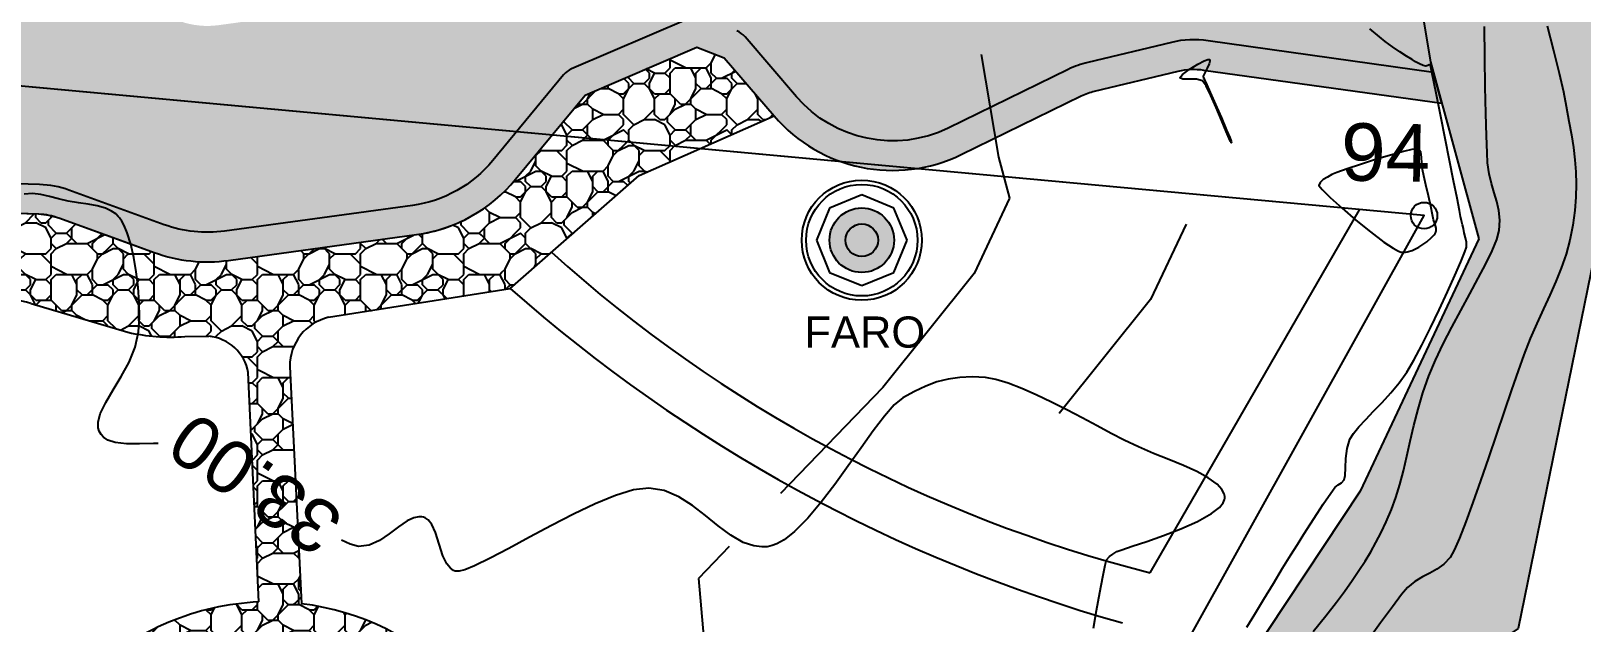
# Model space of a CAD drawing. Header units: millimetres. Extents: x 648844 to 649530, y 1246379 to 1246752.
# Drawn here: x 649254.9 to 649360.1, y 1246571.2 to 1246611.4 of the extents above; entities that cross this region are included whole.
import ezdxf
from ezdxf.enums import TextEntityAlignment as Align

# ---------------------------------------------------------------- set-up
doc = ezdxf.new("R2010")
doc.units = ezdxf.units.MM
doc.header["$LTSCALE"] = 20
doc.header["$MEASUREMENT"] = 0
doc.linetypes.add('CENTER', pattern=[50.800000000000004, 31.75, -6.35, 6.35, -6.35])
doc.linetypes.add('HIDDEN', pattern=[0.375, 0.25, -0.125])
doc.layers.get('0').update_dxf_attribs({"linetype": 'CONTINUOUS'})
for name, color, linetype in [('acera', 8, 'CONTINUOUS'), ('BOULEVARD', 3, 'CONTINUOUS'), ('CONT-MNR2', 9, 'CONTINUOUS'), ('P30', 2, 'CONTINUOUS'), ('PI', 2, 'CONTINUOUS'), ('POLGENERAL', 4, 'CONTINUOUS'), ('quebrada', 5, 'CONTINUOUS')]:
    doc.layers.add(name, color=color, linetype=linetype)
doc.styles.add('MINIMO', font='arial.ttf', dxfattribs={"height": 3.6})
doc.styles.add('ROTULOS', font='arial.ttf', dxfattribs={"height": 3.9})
pattern_1 = [(0, (2687.656187323621, -252.1344165771734), (7, 7), [2.1, -2.45, 0.35, -2.1]), (0, (2690.456187323667, -250.7344165772665), (7, 7), [0.35, -1.75, 1.4, -3.5]), (0, (2691.506187323597, -250.3844165771734), (7, 7), [0.35, -6.649999999999999]), (0, (2688.35618732369, -250.0344165770803), (7, 7), [1.4, -5.600000000000001]), (0, (2687.656187323621, -249.3344165771268), (7, 7), [0.7000000000000001, -6.3]), (0, (2692.556187323644, -248.6344165771734), (7, 7), [0.7000000000000001, -0.35, 0.35, -5.600000000000001]), (0, (2689.756187323597, -248.2844165770803), (7, 7), [1.05, -5.95]), (0, (2688.006187323597, -247.5844165771268), (7, 7), [0.7000000000000001, -6.3]), (0, (2690.806187323644, -246.8844165771734), (7, 7), [0.35, -2.1, 1.05, -3.5]), (0, (2689.406187323621, -246.5344165770803), (7, 7), [0.7000000000000001, -6.3]), (0, (2691.85618732369, -246.18441657722), (7, 7), [0.7000000000000001, -6.3]), (0, (2690.456187323667, -245.8344165771268), (7, 7), [0.7000000000000001, -6.3]), (0, (2693.256187323597, -245.4844165772665), (7, 7), [0.7000000000000001, -6.3]), (90, (2687.306187323644, -252.1344165771734), (-6.999999999999999, 7), [1.4, -0.35, 0.7000000000000001, -2.8, 1.4, -0.35]), (90, (2687.656187323621, -247.5844165771268), (-6.999999999999999, 7), [0.35, -6.649999999999999]), (90, (2688.706187323667, -249.68441657722), (-6.999999999999999, 7), [0.7000000000000001, -1.4, 0.35, -4.55]), (90, (2689.056187323644, -248.6344165771734), (-6.999999999999999, 7), [0.7000000000000001, -1.4, 1.05, -3.850000000000001]), (90, (2690.10618732369, -250.3844165771734), (-6.999999999999999, 7), [0.35, -3.5, 0.7000000000000001, -0.35, 0.7000000000000001, -1.4]), (90, (2690.456187323667, -251.0844165771268), (-6.999999999999999, 7), [0.35, -6.649999999999999]), (90, (2691.156187323621, -248.9844165772665), (-6.999999999999999, 7), [0.35, -0.35, 1.05, -5.25]), (90, (2691.506187323597, -250.0344165770803), (-6.999999999999999, 7), [0.7000000000000001, -2.8, 0.35, -0.35, 0.35, -2.45]), (90, (2692.206187323667, -251.7844165770803), (-6.999999999999999, 7), [1.05, -5.95]), (90, (2692.906187323621, -246.5344165770803), (-6.999999999999999, 7), [0.35, -0.35, 0.35, -5.95]), (90, (2693.256187323597, -248.2844165770803), (-6.999999999999999, 7), [1.05, -5.95]), (90, (2694.131187323597, -248.80941657722), (-6.999999999999999, 7), [0.35, -6.649999999999999]), (45, (2689.756187323597, -252.1344165771734), (7.771561172376096e-16, 7.000000000133173), [0.4949700000000001, -9.4045249368]), (45, (2689.056187323644, -245.4844165772665), (7.771561172376096e-16, 7.000000000133173), [0.4949700000000001, -1.48491, 1.48491, -6.434704936799999]), (45, (2689.756187323597, -246.5344165770803), (7.771561172376096e-16, 7.000000000133173), [0.9899400000000002, -2.4748738, 0.4949700000000001, -5.9397111368]), (45, (2691.156187323621, -246.8844165771734), (7.771561172376096e-16, 7.000000000133173), [0.9899400000000002, -3.464825, 0.4949700000000001, -4.9497599368]), (45, (2688.35618732369, -250.0344165770803), (7.771561172376096e-16, 7.000000000133173), [0.4949700000000001, -9.4045249368]), (45, (2690.10618732369, -250.0344165770803), (7.771561172376096e-16, 7.000000000133173), [1.484924, -8.414570936799999]), (45, (2691.506187323597, -249.3344165771268), (7.771561172376096e-16, 7.000000000133173), [0.4949700000000001, -2.969848, 0.4949700000000001, -5.9397069368]), (45, (2692.556187323644, -248.6344165771734), (7.771561172376096e-16, 7.000000000133173), [0.9899400000000002, -8.9095549368]), (45, (2693.956187323667, -248.6344165771734), (7.771561172376096e-16, 7.000000000133173), [0.9899400000000002, -8.9095549368]), (45, (2693.956187323667, -250.7344165772665), (7.771561172376096e-16, 7.000000000133173), [0.4949700000000001, -9.4045249368]), (45, (2693.256187323597, -247.2344165772665), (7.771561172376096e-16, 7.000000000133173), [0.4949700000000001, -9.4045249368]), (45, (2692.556187323644, -246.18441657722), (7.771561172376096e-16, 7.000000000133173), [0.4949700000000001, -9.4045249368]), (45, (2693.956187323667, -245.4844165772665), (7.771561172376096e-16, 7.000000000133173), [0.4949700000000001, -9.4045249368]), (45, (2687.306187323644, -245.4844165772665), (7.771561172376096e-16, 7.000000000133173), [0.4949700000000001, -9.4045249368]), (45, (2690.806187323644, -248.2844165770803), (7.771561172376096e-16, 7.000000000133173), [0.4949700000000001, -9.4045249368]), (45, (2691.506187323597, -245.4844165772665), (7.771561172376096e-16, 7.000000000133173), [0.4949700000000001, -3.464825, 0.4949700000000001, -5.444729936799999]), (45, (2688.35618732369, -249.3344165771268), (7.771561172376096e-16, 7.000000000133173), [0.9899400000000002, -8.9095549368]), (45, (2688.35618732369, -247.5844165771268), (7.771561172376096e-16, 7.000000000133173), [1.48491, -8.414584936799999]), (135, (2687.656187323621, -249.3344165771268), (-7.000000000133173, 7.771561172376096e-16), [0.74249, -9.1570049368]), (135, (2691.506187323597, -249.68441657722), (-7.000000000133173, 7.771561172376096e-16), [0.4949700000000001, -9.4045249368]), (135, (2693.60618732369, -248.6344165771734), (-7.000000000133173, 7.771561172376096e-16), [0.4949700000000001, -9.4045249368]), (135, (2691.156187323621, -247.2344165772665), (-7.000000000133173, 7.771561172376096e-16), [0.4949700000000001, -9.4045249368]), (135, (2691.506187323597, -246.18441657722), (-7.000000000133173, 7.771561172376096e-16), [0.4949700000000001, -9.4045249368]), (135, (2690.456187323667, -245.8344165771268), (-7.000000000133173, 7.771561172376096e-16), [0.4949700000000001, -9.4045249368]), (135, (2691.85618732369, -246.18441657722), (-7.000000000133173, 7.771561172376096e-16), [0.4949700000000001, -9.4045249368]), (135, (2687.656187323621, -250.3844165771734), (-7.000000000133173, 7.771561172376096e-16), [0.4949700000000001, -9.4045249368]), (135, (2689.056187323644, -247.93441657722), (-7.000000000133173, 7.771561172376096e-16), [0.4949700000000001, -9.4045249368]), (135, (2689.056187323644, -250.0344165770803), (-7.000000000133173, 7.771561172376096e-16), [0.9899400000000002, -8.9095549368]), (135, (2690.456187323667, -250.7344165772665), (-7.000000000133173, 7.771561172376096e-16), [0.9899400000000002, -8.9095549368]), (135, (2693.256187323597, -246.8844165771734), (-7.000000000133173, 7.771561172376096e-16), [0.9899400000000002, -8.9095549368]), (135, (2691.156187323621, -248.6344165771734), (-7.000000000133173, 7.771561172376096e-16), [0.4949700000000001, -9.4045249368]), (135, (2692.206187323667, -250.7344165772665), (-7.000000000133173, 7.771561172376096e-16), [0.9899400000000002, -5.939696000000001, 0.4949700000000001, -2.4748889368]), (135, (2688.006187323597, -247.5844165771268), (-7.000000000133173, 7.771561172376096e-16), [0.9899400000000002, -1.9798989, 0.9899400000000002, -5.9397160368]), (135, (2687.306187323644, -251.43441657722), (-7.000000000133173, 7.771561172376096e-16), [0.9898, -2.4752, 0.9898, -2.4752, 0.4949, -2.4745949368]), (26.56505118, (2689.756187323597, -250.0344165770803), (7.000000000000657, 3.569913253897994e-10), [1.5652, -0.7826, 0.7826, -12.522075839]), (26.56505118, (2690.806187323644, -245.8344165771268), (7.000000000000657, 3.569913253897994e-10), [1.5652, -14.087275839]), (26.56505118, (2690.806187323644, -250.7344165772665), (7.000000000000657, 3.569913253897994e-10), [0.7826, -14.869875839]), (26.56505118, (2687.656187323621, -250.3844165771734), (7.000000000000657, 3.569913253897994e-10), [0.7826, -14.869875839]), (26.56505118, (2689.056187323644, -248.6344165771734), (7.000000000000657, 3.569913253897994e-10), [0.7826, -14.869875839]), (26.56505118, (2687.656187323621, -247.93441657722), (7.000000000000657, 3.569913253897994e-10), [0.7826, -14.869875839]), (63.43494882, (2688.706187323667, -247.2344165772665), (3.569905482336821e-10, 7.000000000000657), [0.7825999999999981, -14.86987583899997]), (63.43494882, (2691.156187323621, -247.2344165772665), (3.569905482336821e-10, 7.000000000000657), [0.7825999999999981, -14.86987583899997]), (63.43494882, (2691.85618732369, -252.1344165771734), (3.569905482336821e-10, 7.000000000000657), [0.7825999999999981, -14.86987583899997]), (63.43494882, (2687.306187323644, -248.2844165770803), (3.569905482336821e-10, 7.000000000000657), [0.7825999999999981, -14.86987583899997]), (63.43494882, (2690.10618732369, -251.7844165770803), (3.569905482336821e-10, 7.000000000000657), [0.7825999999999981, -5.478199999999984, 0.7825999999999981, -8.60907583899997]), (116.56505118, (2689.056187323644, -245.8344165771268), (-3.569913253897994e-10, 7.000000000000657), [0.7826, -14.869875839]), (116.56505118, (2693.256187323597, -247.2344165772665), (-3.569913253897994e-10, 7.000000000000657), [0.7826, -14.869875839]), (116.56505118, (2690.10618732369, -245.8344165771268), (-3.569913253897994e-10, 7.000000000000657), [0.7826, -14.869875839]), (116.56505118, (2687.306187323644, -249.68441657722), (-3.569913253897994e-10, 7.000000000000657), [0.7826, -14.869875839]), (153.43494882, (2692.556187323644, -250.7344165772665), (-7.000000000000657, 3.569928797020339e-10), [0.7826, -14.869875839]), (153.43494882, (2693.956187323667, -248.9844165772665), (-7.000000000000657, 3.569928797020339e-10), [0.7826, -14.869875839]), (153.43494882, (2689.756187323597, -248.2844165770803), (-7.000000000000657, 3.569928797020339e-10), [0.7826, -14.869875839]), (153.43494882, (2690.806187323644, -246.8844165771734), (-7.000000000000657, 3.569928797020339e-10), [0.7826, -14.869875839]), (153.43494882, (2693.256187323597, -245.4844165772665), (-7.000000000000657, 3.569928797020339e-10), [0.7826, -14.869875839]), (153.43494882, (2688.35618732369, -252.1344165771734), (-7.000000000000657, 3.569928797020339e-10), [1.1739, -14.478575839])]

# ---------------------------------------------------------------- blocks, each defined once
blk = doc.blocks.new('*U3722')
at = {"layer": 'CONT-MNR2', "elevation": 31, "flags": 128}
for points in [[(646654.6525057077, 1246822.784924717), (646655.5110768006, 1246823.840991869), (646656.2366123163, 1246824.764773752), (646656.7806651867, 1246825.502573195), (646657.2956246913, 1246826.245114218), (646657.7549830651, 1246826.922550273), (646658.1698195677, 1246827.560510208), (646658.5512134588, 1246828.184622873), (646658.9102439977, 1246828.820517116), (646659.2579904442, 1246829.493821786), (646659.6055320575, 1246830.230165734), (646659.9639480973, 1246831.055177808), (646660.2662396036, 1246831.869562663), (646660.5293822635, 1246832.747582987), (646660.7679018603, 1246833.682574978), (646660.9963241775, 1246834.667874834), (646661.2291749985, 1246835.696818753), (646661.4809801064, 1246836.762742935), (646661.7662652847, 1246837.858983576), (646662.0995563172, 1246838.978876876), (646662.4953789869, 1246840.115759034), (646662.936953809, 1246841.177949312), (646663.4646227338, 1246842.290128921), (646664.0490145732, 1246843.427230382), (646664.6607581393, 1246844.564186218), (646665.2704822434, 1246845.675928951), (646665.8488156976, 1246846.737391101), (646666.3663873137, 1246847.723505192), (646666.7938259036, 1246848.609203746), (646667.1017602785, 1246849.369419283), (646667.2608192508, 1246849.979084326), (646667.3033951201, 1246850.688424502), (646667.2394727304, 1246851.332422524), (646667.1022808352, 1246851.939475938), (646666.9250481876, 1246852.537982289), (646666.7410035408, 1246853.156339124), (646666.5833756479, 1246853.822943987), (646666.4853932626, 1246854.566194424), (646666.449838346, 1246855.252265238), (646666.4079338507, 1246856.399086051), (646666.3646085435, 1246857.917401772), (646666.3247911917, 1246859.717957311), (646666.2934105623, 1246861.711497575), (646666.2753954222, 1246863.808767473)], [(646670.5304495288, 1246863.856618514), (646670.9621004121, 1246862.177823005), (646671.3327639702, 1246860.659042686), (646671.6253081961, 1246859.376534815), (646671.8226010827, 1246858.406556647), (646672.0055928687, 1246857.402101425), (646672.1672769579, 1246856.476118643), (646672.3025426408, 1246855.606505691), (646672.4062792081, 1246854.771159962), (646672.4733759502, 1246853.94797885), (646672.4987221574, 1246853.114859745), (646672.4772071204, 1246852.249700042), (646672.4037201292, 1246851.330397133), (646672.2731504748, 1246850.334848409), (646672.0739386722, 1246849.324238588), (646671.8054860394, 1246848.362812295), (646671.4791230718, 1246847.433056787), (646671.1061802639, 1246846.517459322), (646670.6979881108, 1246845.598507158), (646670.2658771074, 1246844.658687551), (646669.8211777484, 1246843.680487758), (646669.375220529, 1246842.646395038), (646668.9393359439, 1246841.538896647), (646668.5527367602, 1246840.465692237), (646668.1028497632, 1246839.169689267), (646667.6062745303, 1246837.713480597), (646667.079610639, 1246836.159659087), (646666.5394576673, 1246834.570817598), (646666.002415193, 1246833.009548992), (646665.4850827934, 1246831.538446126), (646665.0040600465, 1246830.220101864), (646664.5759465299, 1246829.117109064), (646664.2173418212, 1246828.292060589), (646663.9448454981, 1246827.807549297), (646663.5139653966, 1246827.350763949), (646663.0490002612, 1246827.017437245), (646662.5599636873, 1246826.749531919), (646662.0568692714, 1246826.489010711), (646661.5497306095, 1246826.177836357), (646661.0485612975, 1246825.757971593), (646660.6475266571, 1246825.28677578), (646660.0205249954, 1246824.465667437), (646659.221960437, 1246823.37572857), (646658.3062371071, 1246822.098041188)]]:
    blk.add_lwpolyline(points, dxfattribs=at)
blk = doc.blocks.new('*U3724')
at = {"layer": 'CONT-MNR2', "elevation": 32, "flags": 128}
blk.add_lwpolyline([(646650.1494578113, 1246823.081863055), (646650.6888054963, 1246823.959916562), (646651.3034175659, 1246824.973196124), (646651.9461757564, 1246826.037442004), (646652.5699618037, 1246827.068394464), (646653.1276574441, 1246827.981793764), (646653.5721444134, 1246828.693380166), (646654.0140165458, 1246829.382870764), (646654.4720384107, 1246830.092874419), (646654.9208520814, 1246830.783151922), (646655.3350996313, 1246831.413464065), (646655.6894231333, 1246831.943571641), (646655.9584646609, 1246832.333235441), (646656.1168662875, 1246832.542216256), (646656.3483807518, 1246832.728877059), (646656.5758746989, 1246832.870056846), (646656.7611771966, 1246833.074135456), (646656.8170600613, 1246833.370711504), (646656.8348636571, 1246833.87808159), (646656.8624901193, 1246834.511686974), (646656.9478415822, 1246835.186968912), (646657.1388201816, 1246835.819368663), (646657.3760378857, 1246836.212595269), (646657.7430219748, 1246836.661919874), (646658.2098180631, 1246837.164507932), (646658.7464717638, 1246837.717524898), (646659.323028691, 1246838.318136224), (646659.9095344581, 1246838.963507364), (646660.4760346789, 1246839.650803774), (646660.992574967, 1246840.377190905), (646661.4679103439, 1246841.17890384), (646662.0153778545, 1246842.205414591), (646662.6013709713, 1246843.375414789), (646663.1922831677, 1246844.607596068), (646663.7545079165, 1246845.82065006), (646664.2544386911, 1246846.933268399), (646664.6584689636, 1246847.864142718), (646664.9329922078, 1246848.531964649), (646665.0444018961, 1246848.855425826), (646665.0476071996, 1246849.187775249), (646664.981280586, 1246849.488453352), (646664.8993648817, 1246849.830506973), (646664.8438899878, 1246850.104200904), (646664.7847609536, 1246850.362092414), (646664.7215303094, 1246850.630349308), (646664.6537505854, 1246850.935139396), (646664.5750500811, 1246851.329283172), (646664.4096806567, 1246852.169877811), (646664.1794963405, 1246853.34230343), (646663.9063511601, 1246854.731940143), (646663.6120991441, 1246856.224168064), (646663.3185943203, 1246857.704367308), (646663.0476907167, 1246859.05791799), (646662.8212423617, 1246860.170200225), (646662.6867773631, 1246860.809288167), (646662.6205095511, 1246861.103828099), (646662.5954206059, 1246861.198445084), (646662.5891275087, 1246861.212479809), (646662.5669894362, 1246861.219851177), (646662.5146844602, 1246861.21010988), (646662.4218695634, 1246861.163474994), (646662.2873168313, 1246861.123242995), (646662.1172639248, 1246861.173583244), (646661.8678221502, 1246861.28708639), (646661.5960360798, 1246861.429054549), (646661.3557091685, 1246861.570027848), (646660.9824955373, 1246861.802673661), (646660.5229477905, 1246862.101923326), (646660.023618532, 1246862.442708182), (646659.531060367, 1246862.799959568), (646659.1452098916, 1246863.111481091), (646658.5027734078, 1246863.651985192)], dxfattribs=at)
blk = doc.blocks.new('*U3725')
at = {"layer": 'CONT-MNR2', "elevation": 32, "flags": 128}
blk.add_lwpolyline([(646647.2654891646, 1246860.215691516), (646647.2723671022, 1246860.199929597), (646647.3112908369, 1246860.112735833), (646647.4245455064, 1246859.860054137), (646647.6554323626, 1246859.344009777), (646648.0241170259, 1246858.514760658), (646648.4191594886, 1246857.615281152), (646648.7734715684, 1246856.789602593), (646648.9825120979, 1246856.278985485), (646649.0733455374, 1246856.031873863), (646649.0944472688, 1246855.949107594), (646649.0915518494, 1246855.935773655), (646649.0807142638, 1246855.941835999), (646649.0408531477, 1246856.007629288), (646648.9404184464, 1246856.224720976), (646648.7441396646, 1246856.691037855), (646648.4274913701, 1246857.463556806), (646648.0691242163, 1246858.324114178), (646647.7092201593, 1246859.141295365), (646647.3879611553, 1246859.783685756), (646647.1455291609, 1246860.119870745), (646646.7236477595, 1246860.253826267), (646646.2228877962, 1246860.250479715), (646645.7950469835, 1246860.233217855), (646645.591923035, 1246860.325427454), (646645.7680607926, 1246860.563552814), (646646.2399994674, 1246860.909240508), (646646.8266280923, 1246861.260836159), (646647.2568011871, 1246861.478054669), (646647.4957520035, 1246861.569445506), (646647.5934720867, 1246861.584115614), (646647.6195113268, 1246861.575133828), (646647.6362641697, 1246861.550726538), (646647.6404747831, 1246861.470444998), (646647.5885372108, 1246861.290213529), (646647.4525029911, 1246860.99106422), (646647.2650337217, 1246860.635711648), (646647.1747453719, 1246860.447683254), (646647.2095143278, 1246860.331541434)], close=True, dxfattribs=at)
blk = doc.blocks.new('*U3726')
at = {"layer": 'CONT-MNR2', "elevation": 33, "flags": 128}
for points in [[(646576.2638828674, 1246835.523733343), (646575.9614670888, 1246835.526894851), (646575.0055959751, 1246835.505562085), (646574.1254239017, 1246835.510259867), (646573.3593280995, 1246835.598734528), (646572.8543758724, 1246835.768639139), (646572.5515123602, 1246835.973293213), (646572.3903279807, 1246836.153432924), (646572.3228742331, 1246836.25799979), (646572.2673616954, 1246836.369693512), (646572.1988462547, 1246836.605218287), (646572.1926487416, 1246836.98762941), (646572.3375043059, 1246837.548461404), (646572.7064671023, 1246838.324069921), (646573.2087679798, 1246839.173048386), (646573.7635866189, 1246840.085235405), (646574.2901027006, 1246841.050469586), (646574.7074959057, 1246842.058589534), (646574.9349459147, 1246843.099433857), (646574.9916175317, 1246844.07412023), (646574.9794009267, 1246845.101517522), (646574.9063843946, 1246846.146818), (646574.7806562299, 1246847.175213931), (646574.6103047273, 1246848.151897583), (646574.4034181818, 1246849.042061222), (646574.1680848877, 1246849.810897115), (646573.9647719277, 1246850.315219056), (646573.8062278519, 1246850.617162829), (646573.6986169893, 1246850.77794952), (646573.6444312334, 1246850.845354732), (646573.5615142955, 1246850.936318228), (646573.386917403, 1246851.098553938), (646573.1041995849, 1246851.297465197), (646572.6914120408, 1246851.493121744), (646572.1243533292, 1246851.654617415), (646571.5089847905, 1246851.761031152), (646570.8543486125, 1246851.852245422), (646570.1694869826, 1246851.96814269), (646569.5019708006, 1246852.124040633), (646568.8834247995, 1246852.285315071), (646568.298971918, 1246852.416935689), (646567.7337350936, 1246852.483872171), (646567.1728372646, 1246852.451094199)], [(646639.7353655025, 1246822.998028666), (646639.951674133, 1246824.214432484), (646640.1687233944, 1246825.425766795), (646640.366866298, 1246826.493483923), (646640.5264558541, 1246827.279036191), (646640.6278450735, 1246827.643875924), (646640.8216708333, 1246827.87482982), (646641.0556084864, 1246828.03774218), (646641.3342690306, 1246828.204096267), (646641.6631371704, 1246828.328593809), (646642.3735632389, 1246828.562695527), (646643.353838699, 1246828.889217759), (646644.4922550137, 1246829.290976845), (646645.6771036458, 1246829.750789124), (646646.7966760586, 1246830.251470934), (646647.7392637146, 1246830.775838616), (646648.2908366778, 1246831.200839168), (646648.5488589874, 1246831.517027943), (646648.6333462584, 1246831.724538592), (646648.6466506086, 1246831.826896949), (646648.643818265, 1246831.927911453), (646648.6029583953, 1246832.125283563), (646648.4590076614, 1246832.410698809), (646648.1276886208, 1246832.77418382), (646647.5214908037, 1246833.207104311), (646646.743337614, 1246833.623979857), (646645.8376209338, 1246834.033138221), (646644.8487326457, 1246834.442907165), (646643.8210646322, 1246834.861614453), (646642.7990087748, 1246835.297587849), (646641.8269569564, 1246835.759155115), (646640.9421812983, 1246836.220419498), (646639.981649781, 1246836.730982172), (646638.9689738265, 1246837.269275748), (646637.9277648574, 1246837.813732839), (646636.8816342957, 1246838.342786056), (646635.8541935636, 1246838.834868012), (646634.8690540832, 1246839.26841132), (646633.9498272768, 1246839.621848593), (646633.1201245666, 1246839.87361244), (646632.4035573748, 1246840.002135477), (646631.507521048, 1246840.048148165), (646630.6712988942, 1246840.014927594), (646629.877882761, 1246839.901500811), (646629.1102644956, 1246839.706894867), (646628.3514359451, 1246839.430136811), (646627.5843889572, 1246839.070253692), (646626.7921153787, 1246838.62627256), (646626.2200609691, 1246838.148936494), (646625.5469837553, 1246837.381055328), (646624.7900871761, 1246836.390324744), (646623.9665746706, 1246835.244440421), (646623.0936496774, 1246834.011098039), (646622.1885156357, 1246832.75799328), (646621.2683759842, 1246831.552821822), (646620.3504341618, 1246830.463279347), (646619.4518936075, 1246829.557061534), (646618.7585907882, 1246829.009572538), (646618.2592863097, 1246828.725234604), (646617.9383251824, 1246828.603932231), (646617.7818300589, 1246828.565382617), (646617.5933689155, 1246828.534918231), (646617.2226737767, 1246828.51603562), (646616.6802485542, 1246828.583562599), (646615.9769731571, 1246828.826579629), (646615.1182523385, 1246829.320626303), (646614.26699901, 1246829.954032816), (646613.4069599733, 1246830.649594961), (646612.5218820298, 1246831.330108535), (646611.5955119813, 1246831.918369332), (646610.611596629, 1246832.337173148), (646609.5538827748, 1246832.509315776), (646608.5314909269, 1246832.38489466), (646607.3026362353, 1246832.011894026), (646605.9247242846, 1246831.447352225), (646604.4551606585, 1246830.748307609), (646602.9513509417, 1246829.971798529), (646601.4707007187, 1246829.174863337), (646600.0706155736, 1246828.414540383), (646598.8085010906, 1246827.747868018), (646597.7417628543, 1246827.231884595), (646597.0676197155, 1246826.965923666), (646596.6858616502, 1246826.871266245), (646596.4972207955, 1246826.864916982), (646596.4240374587, 1246826.880137977), (646596.307981625, 1246826.927781981), (646596.10257427, 1246827.068227013), (646595.8514796334, 1246827.375208456), (646595.5958331084, 1246827.917882709), (646595.3450080843, 1246828.711091179), (646595.094763537, 1246829.502982948), (646594.84041728, 1246830.04270779), (646594.5907854442, 1246830.346371146), (646594.3865854808, 1246830.48407744), (646594.2712029999, 1246830.53019407), (646594.1675185679, 1246830.555890956), (646593.9559125804, 1246830.56839267), (646593.6280777273, 1246830.501309722), (646593.1719703855, 1246830.283544448), (646592.5723114295, 1246829.873474881), (646591.9411455622, 1246829.398849102), (646591.279863924, 1246828.954622332), (646590.5898576556, 1246828.635749792), (646589.8725178977, 1246828.537186701), (646589.2880492688, 1246828.693973371), (646588.7152279805, 1246828.970989683)]]:
    blk.add_lwpolyline(points, dxfattribs=at)
at = {"layer": 'CONT-MNR2', "color": 3, "insert": (646582.8642129339, 1246832.792294137, 33), "char_height": 3.6, "attachment_point": 5, "rotation": 145.49031104170376, "style": 'MINIMO'}
blk.add_mtext('{33.00}', dxfattribs=at)
blk = doc.blocks.new('*U3727')
at = {"layer": 'CONT-MNR2', "elevation": 33, "flags": 128}
blk.add_lwpolyline([(646661.787114086, 1246855.503587191), (646661.7537007491, 1246855.514810113), (646661.6361130547, 1246855.516925826), (646661.3463291684, 1246855.474106924), (646660.7860668575, 1246855.344694443), (646659.8872841144, 1246855.095696439), (646658.8729975913, 1246854.787362442), (646657.8557090182, 1246854.459966271), (646656.9479201247, 1246854.153781746), (646656.2621326403, 1246853.909082686), (646655.910848295, 1246853.766142911), (646655.609839734, 1246853.604309897), (646655.3288296091, 1246853.431181785), (646655.1216480596, 1246853.243501817), (646655.0421252262, 1246853.038013233), (646655.2505738778, 1246852.763077283), (646655.8055822497, 1246852.216451604), (646656.6050188235, 1246851.492191734), (646657.5467520817, 1246850.684353211), (646658.5286505063, 1246849.886991574), (646659.4485825793, 1246849.19416236), (646660.0712800846, 1246848.778367655), (646660.4379256006, 1246848.578897677), (646660.6223012992, 1246848.51071676), (646660.6940215987, 1246848.498323355), (646660.7990867121, 1246848.496199299), (646661.0187175106, 1246848.52280713), (646661.3629489106, 1246848.628188214), (646661.8244177193, 1246848.858228301), (646662.351463953, 1246849.219645967), (646662.686644738, 1246849.507187444), (646662.8624921064, 1246849.689237047), (646662.9347868774, 1246849.782929833), (646662.9556599751, 1246849.819140037), (646662.9772652439, 1246849.87295456), (646662.9977090204, 1246849.981169116), (646662.9836056177, 1246850.147236122), (646662.9152460945, 1246850.382037691), (646662.823041762, 1246850.710729814), (646662.7522972387, 1246851.04751698), (646662.6235551476, 1246851.628172724), (646662.4636714847, 1246852.339056958), (646662.2995022461, 1246853.066529596), (646662.1579034278, 1246853.696950551), (646662.0657310255, 1246854.116679738), (646662.018775107, 1246854.538985465), (646662.0050579576, 1246854.943649055), (646661.9520231074, 1246855.281554849)], close=True, dxfattribs=at)

msp = doc.modelspace()

# ---------------------------------------------------------------- hatches: boundary and pattern name
h = msp.add_hatch(color=161)
h.set_gradient(color1=(133, 163, 255), color2=(163, 186, 255), one_color=1, tint=0.8199999928474426, name='SPHERICAL')
h.paths.add_polyline_path([(649410.7411873211, 1246439.489583425), (649400.46971201, 1246450.987083423), (649393.4421873237, 1246450.987083423), (649406.3801873237, 1246436.625583424), (649416.8551873226, 1246425.147583424), (649425.6241873235, 1246417.430583423), (649427.0951873235, 1246408.466583423), (649421.5381873236, 1246399.994583423), (649432.9321873235, 1246398.313583423), (649437.4871873234, 1246406.338583423), (649433.5711873235, 1246419.007583423), (649426.7261873238, 1246420.721583423), (649419.8321873242, 1246430.707583422)])
h.paths.add_polyline_path([(649384.4681873269, 1246468.89858342), (649371.2767133657, 1246481.448554195), (649365.1711873233, 1246479.812583423), (649380.5041873226, 1246465.348583423), (649393.4421873234, 1246450.987083423), (649400.4697120099, 1246450.987083423)])
h.paths.add_polyline_path([(649351.1151873238, 1246507.682583422), (649342.9061873235, 1246529.048583423), (649337.5066873236, 1246518.140083423), (649341.1551873235, 1246506.358583423), (649365.1711873234, 1246479.812583423), (649371.2767133655, 1246481.448554195), (649369.8681873234, 1246482.788583422)])
h.paths.add_polyline_path([(649360.9456621942, 1246595.690576693), (649353.2021873237, 1246597.273583423), (649345.1521873238, 1246580.165583424), (649336.2321873239, 1246566.726583423), (649331.1441873235, 1246561.447583423), (649333.8581873236, 1246529.921583423), (649337.5066873234, 1246518.140083423), (649342.9061873235, 1246529.048583423), (649343.0211873235, 1246557.464583423), (649344.8741873235, 1246561.955583423), (649346.3161873235, 1246564.399583423), (649355.8671873234, 1246570.848583423)])
h.paths.add_polyline_path([(649349.9241873234, 1246609.283583422), (649353.2021873236, 1246597.273583423), (649360.9456621942, 1246595.690576693), (649361.4311873235, 1246598.065583423), (649362.5001873235, 1246614.784583423), (649361.4264511806, 1246626.57324137), (649346.5074425994, 1246629.547208101)])
h.paths.add_polyline_path([(649330.9668688569, 1246557.250271359), (649339.0173250476, 1246557.127101874), (649339.1087101725, 1246563.100106789), (649331.0582539818, 1246563.223276275)], flags=9)
h.paths.add_polyline_path([(649334.2293890462, 1246565.825806219), (649342.2798452369, 1246565.702636733), (649342.3712303618, 1246571.675641648), (649334.320774171, 1246571.798811134)], flags=25)
h.paths.add_polyline_path([(649357.5725383785, 1246485.771611577), (649365.6229945692, 1246485.648442092), (649365.7143796941, 1246491.621447007), (649357.6639235034, 1246491.744616493)], flags=25)
h.paths.add_polyline_path([(649335.112368105, 1246508.04965526), (649343.1628242957, 1246507.926485775), (649343.2542094205, 1246513.89949069), (649335.2037532298, 1246514.022660176)], flags=9)
h.paths.add_polyline_path([(649425.896137211, 1246412.841815079), (649433.9465934017, 1246412.718645594), (649434.0379785266, 1246418.691650509), (649425.9875223358, 1246418.814819995)], flags=25)
at = {"layer": 'acera', "true_color": 0xffe8d1}
h = msp.add_hatch(dxfattribs=at)
h.set_pattern_fill('PETRA11', color=254, scale=7, style=0, pattern_type=2)
h.set_pattern_definition(pattern_1)
h.paths.add_polyline_path([(649305.3718892394, 1246605.617407814), (649301.9850115592, 1246609.564770039), (649300.1217940138, 1246610.274054852), (649292.5406619764, 1246607.023352567), (649290.3019886639, 1246604.311664628), (649300.3209050305, 1246603.387529034)])
h.paths.add_polyline_path([(649296.212055543, 1246601.573578345), (649300.3209050308, 1246603.387529034), (649290.3019886639, 1246604.311664628), (649287.8300955638, 1246601.317479336, -0.09331940403852944), (649284.8162379144, 1246598.806838288), (649287.4528194116, 1246593.913503666)])
h = msp.add_hatch(dxfattribs=at)
h.set_pattern_fill('PETRA11', color=254, scale=7, style=0, pattern_type=2)
h.set_pattern_definition(pattern_1)
edge = h.paths.add_edge_path()
edge.add_line((649235.3801763734, 1246599.579863837), (649255.4698175921, 1246598.965507271))
edge.add_line((649255.4698175921, 1246598.965507271), (649256.1612011045, 1246598.889360177))
edge.add_line((649256.1612011045, 1246598.889360177), (649256.8376891781, 1246598.703128755))
edge.add_line((649256.8376891781, 1246598.703128755), (649261.5224311381, 1246597.001260419))
edge.add_line((649261.5224311381, 1246597.001260419), (649261.5224311381, 1246590.943393134))
edge.add_line((649261.5224311381, 1246590.943393134), (649254.9440998601, 1246592.886774965))
edge.add_arc((649253.9882281878, 1246590.474600459), 2.594663080412649, 68.38307747529839, 181.2756987686219)
edge.add_line((649251.3942082153, 1246590.416834685), (649248.4706529995, 1246590.416834685))
edge.add_arc((649245.109151444, 1246590.144504472), 3.372514855687898, 4.631670880205912, 87.91381513254926)
edge.add_line((649245.2319202593, 1246593.514784025), (649234.8675977358, 1246593.835821117))
edge.add_line((649234.8675977358, 1246593.835821117), (649235.380176371, 1246599.579863838))
h = msp.add_hatch(dxfattribs=at)
h.set_pattern_fill('PETRA11', color=254, scale=7, style=0, pattern_type=2)
h.set_pattern_definition(pattern_1)
edge = h.paths.add_edge_path()
edge.add_line((649268.3570035585, 1246595.817524049), (649281.095706923, 1246597.564137379))
edge.add_arc((649279.6558044476, 1246608.065883934), 10.59999999320655, 277.8071874998786, 299.1326582437028)
edge.add_line((649284.8162379143, 1246598.806838288), (649287.4528194119, 1246593.913503666))
edge.add_line((649287.4528194114, 1246593.913503666), (649275.1351606095, 1246591.957478984))
edge.add_arc((649275.9278822892, 1246588.622650841), 3.427752384277258, 103.3716023957682, 179.929083800208)
edge.add_line((649272.5001325305, 1246588.626893442), (649269.6885272074, 1246588.204148181))
edge.add_arc((649266.7408172167, 1246587.689474199), 2.992304044891273, 9.904078703910114, 84.65248113259693)
edge.add_line((649267.0196890931, 1246590.66875498), (649265.3850196268, 1246590.644541043))
edge.add_arc((649264.4977849022, 1246604.288175098), 13.67245170738448, 257.4309114708126, 273.7206604567157, ccw=False)
edge.add_line((649261.5224311381, 1246590.943393134), (649261.5224311381, 1246597.001260419))
edge.add_line((649261.5224311381, 1246597.001260419), (649263.2977694491, 1246596.356317307))
edge.add_arc((649266.9171010805, 1246606.319270607), 10.59999999582457, 250.034980098618, 277.8071875106374)
at = {"layer": 'acera', "true_color": 0xe3e3e3}
h = msp.add_hatch(color=254, dxfattribs=at)
h.paths.add_polyline_path([(649309.1316377455, 1246597.186016446, 1), (649313.5092867455, 1246597.186016446, 1)])
h.paths.add_polyline_path([(649312.4249802338, 1246597.186016446, -1), (649310.2159442572, 1246597.186016446, -1)], flags=16)
at = {"layer": 'acera', "true_color": 0x6e6e6e}
msp.add_hatch(color=8, dxfattribs=at).paths.add_polyline_path([(649312.4249802338, 1246597.186016446, 1), (649310.2159442572, 1246597.186016446, 1)])
at = {"layer": 'acera'}
h = msp.add_hatch(dxfattribs=at)
h.set_pattern_fill('PETRA11,_O', color=9, scale=7, pattern_type=2)
h.set_pattern_definition(pattern_1)
h.paths.add_polyline_path([(649272.5001325306, 1246588.626893442), (649269.6885272075, 1246588.204148181), (649270.4118495755, 1246572.649428236), (649273.2904765928, 1246572.530322617)])
h = msp.add_hatch(dxfattribs=at)
h.set_pattern_fill('PETRA11,_O', color=9, scale=7, pattern_type=2)
h.set_pattern_definition(pattern_1)
h.paths.add_polyline_path([(649273.2904765927, 1246572.530322617), (649270.4118495749, 1246572.649428236, 0.177745736473178), (649259.0344597591, 1246567.880862272), (649261.3586546862, 1246566.38498375, -0.457675629795278), (649284.190406493, 1246563.161980948), (649286.770181999, 1246563.448929563, 0.03294071745150352), (649285.5040638504, 1246565.422898103), (649283.898857577, 1246567.306840106, 0.1705702548828643)])
at = {"layer": 'BOULEVARD'}
h = msp.add_hatch(dxfattribs=at)
h.set_pattern_fill('AR-SAND', color=52, scale=2, style=0)
h.set_pattern_definition([(37.50000000000001, (2687.306187323644, -252.1344165771734), (-0.1259867162192163, 3.853647538026317), [0, -3.04, 0, -3.4, 0, -3.25]), (7.499999999999999, (2687.306187323644, -252.1344165771734), (3.539553410535454, 5.644292130459481), [0, -1.64, 0, -2.74, 0, -1.05]), (327.5, (2684.846187323681, -252.1344165771734), (6.22828372350299, 0.01131810707392988), [0, -1, 0, -3.6, 0, -4.7]), (317.5, (2684.846187323681, -252.1344165771734), (6.012253209144587, 1.755351129868499), [0, -0.5, 0, -2.36, 0, -2.7])])
h.paths.add_polyline_path([(649079.1880332737, 1246707.917148693), (649061.8286902398, 1246705.393929306), (649102.9654914065, 1246689.356141302), (649124.632193493, 1246689.275915837, -0.9981503881922529), (649126.4321873236, 1246689.272583423, -0.2718083679722466), (649125.9709262508, 1246688.486766553), (649127.1064982658, 1246686.452865316), (649126.7806634, 1246689.049427315, 0.304669942375922), (649119.8977855308, 1246696.955756315)])
h.paths.add_polyline_path([(649187.0550684313, 1246627.73234052, -0.8117071060237356), (649185.3311873236, 1246628.094583423, -0.1562326668822695), (649185.4986545078, 1246628.617455944), (649170.2058535024, 1246639.533261012), (649152.7276442255, 1246648.501589657, -0.07080609308946499), (649150.2885710344, 1246650.226204908), (649138.6315245711, 1246661.235688927, -0.09642227660191563), (649136.272326028, 1246664.528393638), (649128.1141845372, 1246682.342234293, -0.07630370716451117), (649127.2340966015, 1246685.436040462), (649127.1064982658, 1246686.452865316), (649125.9709262508, 1246688.486766553, -0.5737937450092483), (649124.632193493, 1246689.275915837), (649102.9654914067, 1246689.356141302), (649119.1177938215, 1246683.058928234, -0.3046699423823527), (649123.8040085409, 1246677.675895723), (649124.2574417425, 1246674.062508871, 0.07630370716692614), (649125.3866111694, 1246670.093097182), (649133.5447526602, 1246652.279256527, 0.09642227660097724), (649136.5716489042, 1246648.054654256), (649148.2286953675, 1246637.045170237, 0.07080609308795621), (649151.3580722921, 1246634.832456329), (649168.8700765652, 1246625.846786946), (649190.6686465979, 1246614.568080495), (649208.473899006, 1246606.445591487, 0.06660172237089546), (649211.9252344037, 1246605.39692853), (649234.5735646086, 1246601.696126248, 0.03320935207910779), (649236.3699269212, 1246601.523910392), (649255.5220686375, 1246600.964838187, -0.07998806674655261), (649257.5205819388, 1246600.582931265), (649263.9806622098, 1246598.236119817, 0.1217757663945983), (649268.0853238456, 1246597.798985664), (649280.8240272102, 1246599.545598994, 0.1882784329121772), (649286.2877764849, 1246602.590763224), (649287.8920098222, 1246604.533958851), (649227.950382961, 1246610.062919165, -0.9550365896508008), (649226.1541873235, 1246610.145583423, -0.1039312002631718), (649226.2303062158, 1246610.507826325)])
h.paths.add_polyline_path([(649317.7908751637, 1246619.424083965), (649315.8742781349, 1246618.487957972, -0.3414135305817179), (649309.1665452054, 1246619.873261941), (649305.6803351425, 1246623.936394777, 0.1251298491182731), (649303.9064298422, 1246625.18336523), (649301.6738097554, 1246626.033273243, 0.1946058027337915), (649298.3744312918, 1246625.965071381), (649290.4365647046, 1246622.561405421, 0.1194597689376593), (649288.7774492446, 1246621.318709751), (649283.9742978665, 1246615.500689055, -0.1882784329112388), (649280.4165076411, 1246613.517791417), (649267.6778042766, 1246611.771178087, -0.1217757663935711), (649265.0050013509, 1246612.055823582), (649258.5449210798, 1246614.40263503, 0.0799880667482888), (649255.6096046685, 1246614.963560822), (649236.4574629524, 1246615.522633027, -0.033209352078042), (649235.0573570321, 1246615.656860092), (649212.4090268274, 1246619.357662373, -0.06660172237131246), (649209.7190154147, 1246620.175002619), (649191.9813155695, 1246628.266675165), (649170.2441737485, 1246639.51359833), (649170.2058534826, 1246639.533261027), (649185.4986545078, 1246628.617455944, -0.7297556601690607), (649187.1311873236, 1246628.094583423, -0.1039312002631718), (649187.0550684313, 1246627.73234052), (649226.2303062158, 1246610.507826325, -0.8117071060237356), (649227.9541873236, 1246610.145583423, -0.02299875684317526), (649227.950382961, 1246610.062919165), (649287.8920098221, 1246604.533958851), (649291.0909278631, 1246608.408783919, -0.1194597689229349), (649291.6188282366, 1246608.804187087), (649299.556694824, 1246612.207853047, -0.1946058027421272), (649300.6064970627, 1246612.229553639), (649302.8391171489, 1246611.379645627, -0.1251298491153625), (649303.403541563, 1246610.9828823), (649306.8897516258, 1246606.919749465, 0.3414135305792493), (649317.1909129104, 1246604.792318369), (649320.0246301561, 1246606.176394589)])
h.paths.add_polyline_path([(649347.6632245913, 1246622.69263324), (649335.3024987848, 1246624.663143357, 0.09862761704958795), (649331.6325521449, 1246624.521660882), (649325.9551105478, 1246623.161434861, 0.05485441692834767), (649324.0197676524, 1246622.466470067), (649317.7908751639, 1246619.424083965), (649320.0246301559, 1246606.176394589), (649325.336402428, 1246608.770830464, -0.05485441692716716), (649326.6540826971, 1246609.243997984), (649332.3315242945, 1246610.604224005, -0.09862761704800226), (649334.8302113683, 1246610.700552498), (649350.1187235826, 1246608.570837703), (649349.9241873234, 1246609.283583423)])
edge = h.paths.add_edge_path()
edge.add_line((649068.5027045019, 1246711.40285121), (649120.0560391484, 1246697.52174661))
edge.add_arc((649117.456066784, 1246687.865653005), 9.999999999844707, 7.1524904294336125, 74.93010183476628, ccw=False)
edge.add_line((649127.3782496474, 1246689.110758311), (649127.831682849, 1246685.497371459))
edge.add_arc((649137.7538657129, 1246686.742476765), 10.0000000004312, 187.1524904291014, 204.6061910840015)
edge.add_line((649128.6619544865, 1246682.578686393), (649136.8200959772, 1246664.764845738))
edge.add_arc((649145.9120072029, 1246668.92863611), 9.99999999978444, 204.6061910856679, 226.6364439065535)
edge.add_line((649139.0457549802, 1246661.658520539), (649150.7028014435, 1246650.64903652))
edge.add_arc((649157.5690536664, 1246657.919152091), 10.00000000028812, 226.6364439074156, 242.8369674094205)
edge.add_line((649153.003813888, 1246649.022041), (649170.5212484043, 1246640.033585304))
edge.add_line((649170.5212484043, 1246640.033585304), (649192.2461046464, 1246628.793018772))
edge.add_line((649192.2461046464, 1246628.793018772), (649209.9702939722, 1246620.707509523))
edge.add_arc((649214.1206820009, 1246629.805546631), 10.00000000044155, 245.4782398927781, 260.7197208884024)
edge.add_line((649212.5080405879, 1246619.93643382), (649235.1563707924, 1246616.235631538))
edge.add_arc((649236.7690122037, 1246626.104744349), 9.999999999926997, 260.7197208980616, 268.3279476393747)
edge.add_line((649236.4772254343, 1246616.109002232), (649255.6293671504, 1246615.549930027))
edge.add_arc((649255.33758038, 1246605.55418791), 9.999999999500284, 70.03498010354258, 88.32794763396299, ccw=False)
edge.add_line((649258.7520441837, 1246614.953200461), (649265.2121244548, 1246612.606389013))
edge.add_arc((649266.9193563564, 1246617.305895289), 5.000000000009021, 250.0349801074169, 277.8071875087754)
edge.add_line((649267.5985556385, 1246612.35224125), (649280.337259003, 1246614.09885458))
edge.add_arc((649279.6580597211, 1246619.052508619), 5.000000000209366, 277.8071875057696, 320.4581289693532)
edge.add_line((649283.5138574186, 1246615.8692989), (649288.3170087967, 1246621.687319595))
edge.add_arc((649292.1728064939, 1246618.504109876), 4.999999999928013, 113.20909736548899, 140.4581289676546, ccw=False)
edge.add_line((649290.202367274, 1246623.099473765), (649298.1402338612, 1246626.503139725))
edge.add_arc((649300.1106730812, 1246621.907775836), 4.999999999989971, 69.1593016902965, 113.20909736671501, ccw=False)
edge.add_line((649301.8895275696, 1246626.580641842), (649304.1221476566, 1246625.730733829))
edge.add_arc((649302.343293168, 1246621.057867823), 5.000000000095866, 40.62993536897591, 69.15930168780301, ccw=False)
edge.add_line((649306.1379491342, 1246624.31372195), (649309.6241591971, 1246620.250589114))
edge.add_arc((649313.418815163, 1246623.506443242), 4.999999999866048, 220.6299353715819, 296.0323315027458)
edge.add_line((649315.6132064555, 1246619.013710571), (649323.758695973, 1246622.992222665))
edge.add_arc((649328.1474785579, 1246614.006757323), 9.999999999870465, 103.47321192529512, 116.032331501561, ccw=False)
edge.add_line((649325.8175713937, 1246623.731546915), (649331.4950129908, 1246625.091772936))
edge.add_arc((649333.8249201555, 1246615.366983344), 9.999999999980169, 80.94229438190462, 103.47321192788968, ccw=False)
edge.add_line((649335.3992115438, 1246625.242286206), (649347.5602037515, 1246623.303617026))
edge.add_line((649347.5602037515, 1246623.303617026), (649346.5074425993, 1246629.547208101))
edge.add_line((649346.5074425993, 1246629.547208101), (649333.1964425992, 1246631.669208101))
edge.add_line((649333.1964425992, 1246631.669208101), (649322.7074425992, 1246629.156208101))
edge.add_line((649322.7074425992, 1246629.156208101), (649313.6744425993, 1246624.744208101))
edge.add_line((649313.6744425993, 1246624.744208101), (649308.8704425993, 1246630.343208101))
edge.add_line((649308.8704425993, 1246630.343208101), (649299.8654425993, 1246633.771208101))
edge.add_line((649299.8654425993, 1246633.771208101), (649285.3874425993, 1246627.563208101))
edge.add_line((649285.3874425993, 1246627.563208101), (649279.1354425993, 1246619.990208101))
edge.add_line((649279.1354425993, 1246619.990208101), (649267.0284425992, 1246618.330208101))
edge.add_line((649267.0284425992, 1246618.330208101), (649258.3794425993, 1246621.472208101))
edge.add_line((649258.3794425993, 1246621.472208101), (649236.3864425992, 1246622.114208101))
edge.add_line((649236.3864425992, 1246622.114208101), (649212.9474425992, 1246625.944208101))
edge.add_line((649212.9474425992, 1246625.944208101), (649194.8714425992, 1246634.190208101))
edge.add_line((649194.8714425992, 1246634.190208101), (649173.2694425993, 1246645.367208101))
edge.add_line((649173.2694425993, 1246645.367208101), (649155.2364425992, 1246654.620208101))
edge.add_line((649155.2364425992, 1246654.620208101), (649142.5994425992, 1246666.555208101))
edge.add_line((649142.5994425992, 1246666.555208101), (649133.8614425992, 1246685.635208101))
edge.add_line((649133.8614425992, 1246685.635208101), (649131.9934425993, 1246700.521208101))
edge.add_line((649131.9934425993, 1246700.521208101), (649108.6774425992, 1246706.799208101))
edge.add_line((649108.6774425992, 1246706.799208101), (649082.0584425993, 1246713.373208101))
edge.add_line((649082.0584425993, 1246713.373208101), (649068.5027045016, 1246711.40285121))
h.paths.add_polyline_path([(649223.8042133963, 1246612.020481984), (649231.8559995813, 1246611.89729215), (649231.9474457516, 1246617.874287048), (649223.8956595666, 1246617.997476883)], flags=24)
h.paths.add_polyline_path([(649118.7478547728, 1246690.347594338), (649126.7983109636, 1246690.224424852), (649126.8896960884, 1246696.197429768), (649118.8392398977, 1246696.320599253)], flags=24)
h = msp.add_hatch(color=8, dxfattribs=at)
h.set_gradient(color1=(114, 113, 110), color2=(175, 174, 172), one_color=1, tint=0.6800000071525574, name='INVSPHERICAL')
edge = h.paths.add_edge_path()
edge.add_line((649350.1187235826, 1246608.570837703), (649334.8302113683, 1246610.700552498))
edge.add_arc((649333.8226648797, 1246604.380358666), 6.39999999963054, 80.94229438162476, 103.4732119275948)
edge.add_line((649332.3315242945, 1246610.604224005), (649326.6540826971, 1246609.243997984))
edge.add_arc((649328.1452232824, 1246603.020132645), 6.399999999625079, 103.4732119275948, 116.0323315032913)
edge.add_line((649325.336402428, 1246608.770830464), (649317.1909129104, 1246604.792318369))
edge.add_arc((649313.4165598872, 1246612.519818564), 8.599999999919794, 220.6299353716554, 296.03233150233996, ccw=False)
edge.add_line((649306.8897516258, 1246606.919749465), (649303.403541563, 1246610.9828823))
edge.add_arc((649302.3410378915, 1246610.071243144), 1.400000001156384, 40.6299353618009, 69.15930167862433)
edge.add_line((649302.8391171489, 1246611.379645627), (649300.6064970627, 1246612.229553639))
edge.add_arc((649300.1084178057, 1246610.921151157), 1.400000000577635, 69.15930168965484, 113.2090973619063)
edge.add_line((649299.556694824, 1246612.207853047), (649291.6188282366, 1246608.804187087))
edge.add_arc((649292.1705512182, 1246607.517485198), 1.399999999652976, 113.2090973725481, 140.4581289745261)
edge.add_line((649291.0909278631, 1246608.408783919), (649286.2877764849, 1246602.590763224))
edge.add_arc((649279.6558044454, 1246608.065883941), 8.599999999710922, 277.8071875069158, 320.45812897181463, ccw=False)
edge.add_line((649280.8240272102, 1246599.545598994), (649268.0853238456, 1246597.798985664))
edge.add_arc((649266.9171010808, 1246606.319270611), 8.599999999688071, 250.0349801049128, 277.8071875069158, ccw=False)
edge.add_line((649263.9806622098, 1246598.236119817), (649257.5205819388, 1246600.582931265))
edge.add_arc((649255.3353251049, 1246594.567563232), 6.3999999999527, 70.03498010837865, 88.32794763723977)
edge.add_line((649255.5220686375, 1246600.964838187), (649236.3699269212, 1246601.523910392))
edge.add_arc((649236.7667569282, 1246615.11811967), 13.59999999834142, 260.71972089572813, 268.32794763674735, ccw=False)
edge.add_line((649234.5735646086, 1246601.696126248), (649211.9252344037, 1246605.39692853))
edge.add_arc((649214.118426726, 1246618.818921954), 13.60000000151954, 245.4782398904244, 260.7197208864937, ccw=False)
edge.add_line((649208.473899006, 1246606.445591487), (649190.6686465989, 1246614.568080497))
edge.add_line((649190.6686465989, 1246614.568080497), (649168.8700766115, 1246625.846786948))
edge.add_line((649168.8700766115, 1246625.846786948), (649151.3580722921, 1246634.832456329))
edge.add_arc((649157.5667983923, 1246646.932527414), 13.60000000177602, 226.6364439030164, 242.83696740512892, ccw=False)
edge.add_line((649148.2286953675, 1246637.045170237), (649136.5716489042, 1246648.054654256))
edge.add_arc((649145.9097519272, 1246657.942011432), 13.59999999964987, 204.6061910840419, 226.6364439053538, ccw=False)
edge.add_line((649133.5447526602, 1246652.279256527), (649125.3866111694, 1246670.093097182))
edge.add_arc((649137.7516104366, 1246675.755852087), 13.59999999973837, 187.1524904273852, 204.6061910838378, ccw=False)
edge.add_line((649124.2574417425, 1246674.062508871), (649123.8040085409, 1246677.675895723))
edge.add_arc((649117.4538115086, 1246676.879028327), 6.399999999728587, 7.152490432237242, 74.93010183744475)
edge.add_line((649119.1177938215, 1246683.058928234), (649061.8286902398, 1246705.393929306))
edge.add_line((649061.8286902398, 1246705.393929306), (649060.1827354642, 1246704.126944255))
edge.add_line((649060.1827354642, 1246704.126944255), (649118.5977993486, 1246681.127709513))
edge.add_arc((649117.4538115086, 1246676.879028327), 4.399999999597023, 7.152490430616581, 74.93010183742348, ccw=False)
edge.add_line((649121.8195719682, 1246677.426874662), (649122.2730051698, 1246673.81348781))
edge.add_arc((649137.7516104373, 1246675.755852087), 15.6000000003304, 187.1524904265012, 204.6061910831597)
edge.add_line((649123.5682289243, 1246669.260339107), (649131.7263704151, 1246651.446498452))
edge.add_arc((649145.9097519275, 1246657.942011432), 15.59999999982049, 204.6061910840498, 226.6364439050034)
edge.add_line((649135.1983984597, 1246646.600631142), (649146.8554449228, 1246635.591147123))
edge.add_arc((649157.5667983925, 1246646.932527415), 15.60000000243464, 226.6364439047271, 242.8369674066961)
edge.add_line((649150.4450243365, 1246633.053034111), (649167.9540118799, 1246624.068912682))
edge.add_line((649167.9540118799, 1246624.068912682), (649189.793533948, 1246612.769017387))
edge.add_line((649189.793533948, 1246612.769017387), (649207.6438214002, 1246604.625984065))
edge.add_arc((649214.1184267262, 1246618.818921955), 15.60000000250808, 245.4782398910702, 260.7197208871212)
edge.add_line((649211.6027061213, 1246603.423105968), (649234.2510363263, 1246599.722303686))
edge.add_arc((649236.7667569298, 1246615.118119668), 15.599999996564, 260.7197208887374, 268.3279476299658)
edge.add_line((649236.3115695671, 1246599.524761968), (649255.4637112836, 1246598.965689764))
edge.add_arc((649255.3353251053, 1246594.567563233), 4.399999999416388, 70.0349801139987, 88.32794764243891, ccw=False)
edge.add_line((649256.8376891781, 1246598.703128755), (649263.2977694491, 1246596.356317307))
edge.add_arc((649266.917101081, 1246606.319270611), 10.59999999970381, 250.0349801035573, 277.8071875052376)
edge.add_line((649268.3570035583, 1246595.817524049), (649281.095706923, 1246597.564137379))
edge.add_arc((649279.6558044456, 1246608.065883941), 10.59999999947287, 277.8071875060319, 320.458128970777)
edge.add_line((649287.8300955638, 1246601.317479336), (649292.5406619763, 1246607.023352567))
edge.add_line((649292.5406619763, 1246607.023352567), (649300.121794014, 1246610.274054852))
edge.add_line((649300.121794014, 1246610.274054852), (649301.9850115596, 1246609.564770039))
edge.add_line((649301.9850115596, 1246609.564770039), (649305.3718892394, 1246605.617407814))
edge.add_arc((649313.4165598872, 1246612.519818564), 10.59999999988317, 220.6299353712047, 296.0323315024191)
edge.add_line((649318.0686694274, 1246602.995225301), (649326.214158945, 1246606.973737396))
edge.add_arc((649328.1452232817, 1246603.020132645), 4.399999999347647, 103.47321192051368, 116.03233149536001, ccw=False)
edge.add_line((649327.1200641299, 1246607.299040065), (649332.7975057274, 1246608.659266087))
edge.add_arc((649333.8226648797, 1246604.380358667), 4.399999999493192, 80.94229438270821, 103.47321192788468, ccw=False)
edge.add_line((649334.5153530905, 1246608.725491926), (649350.6867638697, 1246606.489640678))
edge.add_line((649350.6867638697, 1246606.489640678), (649350.1187235826, 1246608.570837703))

# ---------------------------------------------------------------- linework, layer by layer
at = {"layer": 'acera', "color": 7}
for p, q in [((649296.212055543, 1246601.573578345), (649305.3718892394, 1246605.617407814)), ((649287.4528194118, 1246593.913503666), (649296.212055543, 1246601.573578345)), ((649311.3204622455, 1246600.267978225), (649309.1411861725, 1246599.365292519)), ((649313.4997383185, 1246599.365292519), (649311.3204622455, 1246600.267978225)), ((649235.3801763734, 1246599.579863837), (649255.4698175921, 1246598.965507271)), ((649255.4698175921, 1246598.965507271), (649256.1612011045, 1246598.889360177)), ((649256.1612011045, 1246598.889360177), (649256.8376891781, 1246598.703128755)), ((649256.8376891781, 1246598.703128755), (649261.5224311381, 1246597.001260419)), ((649309.1411861725, 1246599.365292519), (649308.2385004668, 1246597.186016446)), ((649314.4024240242, 1246597.186016446), (649313.4997383185, 1246599.365292519)), ((649330.8809282674, 1246574.630324745), (649345.0992694357, 1246599.257214048)), ((649261.5224311381, 1246597.001260419), (649263.2977694491, 1246596.356317307)), ((649268.3570035585, 1246595.817524049), (649281.095706923, 1246597.564137379)), ((649308.2385004668, 1246597.186016446), (649309.1411861725, 1246595.006740373)), ((649313.4997383185, 1246595.006740373), (649314.4024240242, 1246597.186016446)), ((649309.1411861725, 1246595.006740373), (649311.3204622455, 1246594.104054667)), ((649311.3204622455, 1246594.104054667), (649313.4997383185, 1246595.006740373)), ((649275.1351606095, 1246591.957478984), (649287.4528194114, 1246593.913503666)), ((649254.9440998601, 1246592.886774965), (649261.5224311381, 1246590.943393134)), ((649265.3850196268, 1246590.644541043), (649267.0196890931, 1246590.66875498))]:
    msp.add_line(p, q, dxfattribs=at)
at = {"layer": 'acera', "color": 9}
for p, q in [((649270.4118495755, 1246572.649428236), (649269.6885272075, 1246588.20414818)), ((649272.5001325306, 1246588.626893442), (649273.2904765927, 1246572.530322617))]:
    msp.add_line(p, q, dxfattribs=at)
at = {"layer": 'acera', "color": 7}
for radius in [4.074868550185486, 3.780928830659926, 2.188824499978597, 1.104517988248903]:
    msp.add_circle((649311.3204622455, 1246597.186016446), radius, dxfattribs=at)
for centre, radius, start, end in [((649279.6558044476, 1246608.065883934), 10.59999999320655, 277.8071874989269, 299.1326582453346), ((649266.9171010805, 1246606.319270607), 10.59999999582457, 250.0349800977289, 277.8071875121435), ((649354.5960661842, 1246667.785746892), 96.12668953967376, 227.9857062821494, 255.7172588181749), ((649358.0800189682, 1246673.881971723), 106.691879731486, 228.5494408453046, 254.1917784112242), ((649253.9882281878, 1246590.474600459), 2.594663080412649, 68.38307747754244, 181.275698762017), ((649275.9278822892, 1246588.622650841), 3.427752384277258, 103.371602396432, 179.9290837952651), ((649264.4977849022, 1246604.288175098), 13.67245170738448, 257.4309114717273, 273.7206604577491), ((649266.7408172167, 1246587.689474199), 2.992304044891273, 9.904078699724867, 84.65248113235437)]:
    msp.add_arc(centre, radius, start, end, dxfattribs=at)
at = {"layer": 'acera', "color": 9}
for centre, radius, start, end in [((649271.218261306, 1246554.76837732), 17.89922573057018, 92.58221412589653, 132.8974876856353), ((649271.1614991396, 1246554.822545849), 17.83529935456017, 44.42513588985312, 83.14432703782454)]:
    msp.add_arc(centre, radius, start, end, dxfattribs=at)
at = {"layer": 'P30'}
for points in [[(649236.3115695671, 1246599.524761968), (649255.4637112836, 1246598.965689764, -0.07998806674817145), (649256.8376891781, 1246598.703128755), (649263.2977694491, 1246596.356317307, 0.12177576639326), (649268.3570035583, 1246595.817524049), (649281.095706923, 1246597.564137379, 0.1882784329105266), (649287.8300955638, 1246601.317479336), (649292.5406619763, 1246607.023352567), (649300.121794014, 1246610.274054852), (649301.9850115596, 1246609.564770039), (649305.3718892394, 1246605.617407814, 0.3414135305809095), (649318.0686694274, 1246602.995225301), (649326.214158945, 1246606.973737396, -0.05485441692430574), (649327.1200641299, 1246607.299040065), (649332.7975057274, 1246608.659266087, -0.09862761704818712), (649334.5153530905, 1246608.725491926), (649350.6867638697, 1246606.489640678), (649350.1187235826, 1246608.570837703), (649334.8302113683, 1246610.700552498, 0.09862761704800227), (649332.3315242945, 1246610.604224005), (649326.6540826971, 1246609.243997984, 0.05485441692716717), (649325.336402428, 1246608.770830464), (649317.1909129104, 1246604.792318369, -0.3414135305792493), (649306.8897516258, 1246606.919749465), (649303.403541563, 1246610.9828823, 0.1251298491153625), (649302.8391171489, 1246611.379645627)], [(649299.556694824, 1246612.207853047), (649291.6188282366, 1246608.804187087, 0.1194597689229349), (649291.0909278631, 1246608.408783919), (649286.2877764849, 1246602.590763224, -0.1882784329121772), (649280.8240272102, 1246599.545598994), (649268.0853238456, 1246597.798985664, -0.1217757663945983), (649263.9806622098, 1246598.236119817), (649257.5205819388, 1246600.582931265, 0.07998806674655261), (649255.5220686375, 1246600.964838187), (649236.3699269212, 1246601.523910392, -0.03320935207910779)]]:
    msp.add_lwpolyline(points, format="xyb", dxfattribs=at)
at = {"layer": 'PI', "color": 4}
msp.add_circle((649349.4751873235, 1246598.853583423), 0.9, dxfattribs=at)
at = {"layer": 'POLGENERAL'}
msp.add_lwpolyline([(649229.5842322202, 1246445.379801337), (649229.5842322202, 1246445.379801337), (649245.1101873235, 1246443.013583423), (649265.0501873235, 1246440.145583423), (649321.1501873236, 1246431.222583423), (649367.4001873236, 1246423.753583423), (649422.7761873235, 1246415.924583423), (649356.3781873236, 1246485.670583423), (649333.0861873236, 1246509.180583423), (649328.8341873235, 1246560.423583423), (649333.1681873236, 1246569.531583423), (649349.4751873235, 1246598.853583423), (649227.0541873235, 1246610.145583423)], dxfattribs=at)
at = {"layer": 'POLGENERAL', "color": 4, "linetype": 'CENTER', "ltscale": 30}
msp.add_lwpolyline([(649328.8341873235, 1246560.423583423), (649333.1681873236, 1246569.531583423), (649349.4751873235, 1246598.853583423), (649227.0541873235, 1246610.145583423)], dxfattribs=at)
at = {"layer": 'quebrada', "color": 150}
for p, q in [((649346.5051873235, 1246629.560583423), (649349.9241873235, 1246609.283583423)), ((649349.9241873235, 1246609.283583423), (649353.2021873236, 1246597.273583423)), ((649353.2021873236, 1246597.273583423), (649345.1521873235, 1246580.165583423)), ((649345.1521873235, 1246580.165583423), (649336.2321873235, 1246566.726583423))]:
    msp.add_line(p, q, dxfattribs=at)
at = {"layer": 'quebrada', "color": 10, "linetype": 'HIDDEN', "ltscale": 2}
for p, q in [((649316.9227676702, 1246624.572553004), (649320.5898917577, 1246602.824008072)), ((649320.5898917577, 1246602.824008072), (649321.3493683531, 1246600.041422986)), ((649321.3493683531, 1246600.041422986), (649318.9422944424, 1246594.925867649)), ((649333.3312981158, 1246598.274384553), (649330.9242242051, 1246593.158829216)), ((649318.9422944424, 1246594.925867649), (649312.7425257147, 1246587.202020988)), ((649330.9242242051, 1246593.158829216), (649324.7244554773, 1246585.434982555)), ((649312.7425257147, 1246587.202020988), (649300.2522465303, 1246574.242865364)), ((649300.2522465303, 1246574.242865364), (649304.2456884008, 1246527.854785627))]:
    msp.add_line(p, q, dxfattribs=at)
at = {"layer": 'quebrada', "color": 150}
msp.add_lwpolyline([(649361.4264511805, 1246626.57324137), (649362.5001873235, 1246614.784583423), (649361.4311873235, 1246598.065583423), (649355.8671873235, 1246570.848583423), (649346.3161873235, 1246564.399583423), (649344.8741873235, 1246561.955583423), (649343.0211873235, 1246557.464583423), (649342.9061873235, 1246529.048583423), (649351.1151873235, 1246507.682583423)], dxfattribs=at)

# ---------------------------------------------------------------- block references
at = {"layer": 'CONT-MNR2'}
for name in ['*U3724', '*U3726', '*U3722', '*U3725', '*U3727']:
    msp.add_blockref(name, (2687.306187323644, -252.1344165771734), dxfattribs=at)

# ---------------------------------------------------------------- texts
at = {"layer": 'BOULEVARD', "color": 7, "style": 'MINIMO'}
msp.add_text('FARO', height=2.112576436903328, dxfattribs=at).set_placement((649311.527555735, 1246590.958285457), align=Align.MIDDLE)
at = {"layer": 'PI', "color": 2, "style": 'ROTULOS'}
msp.add_text('94', height=3.9, rotation=359.1234607122056, dxfattribs=at).set_placement((649346.8426592042, 1246601.189973086), align=Align.CENTER)

doc.saveas('drawing.dxf')
